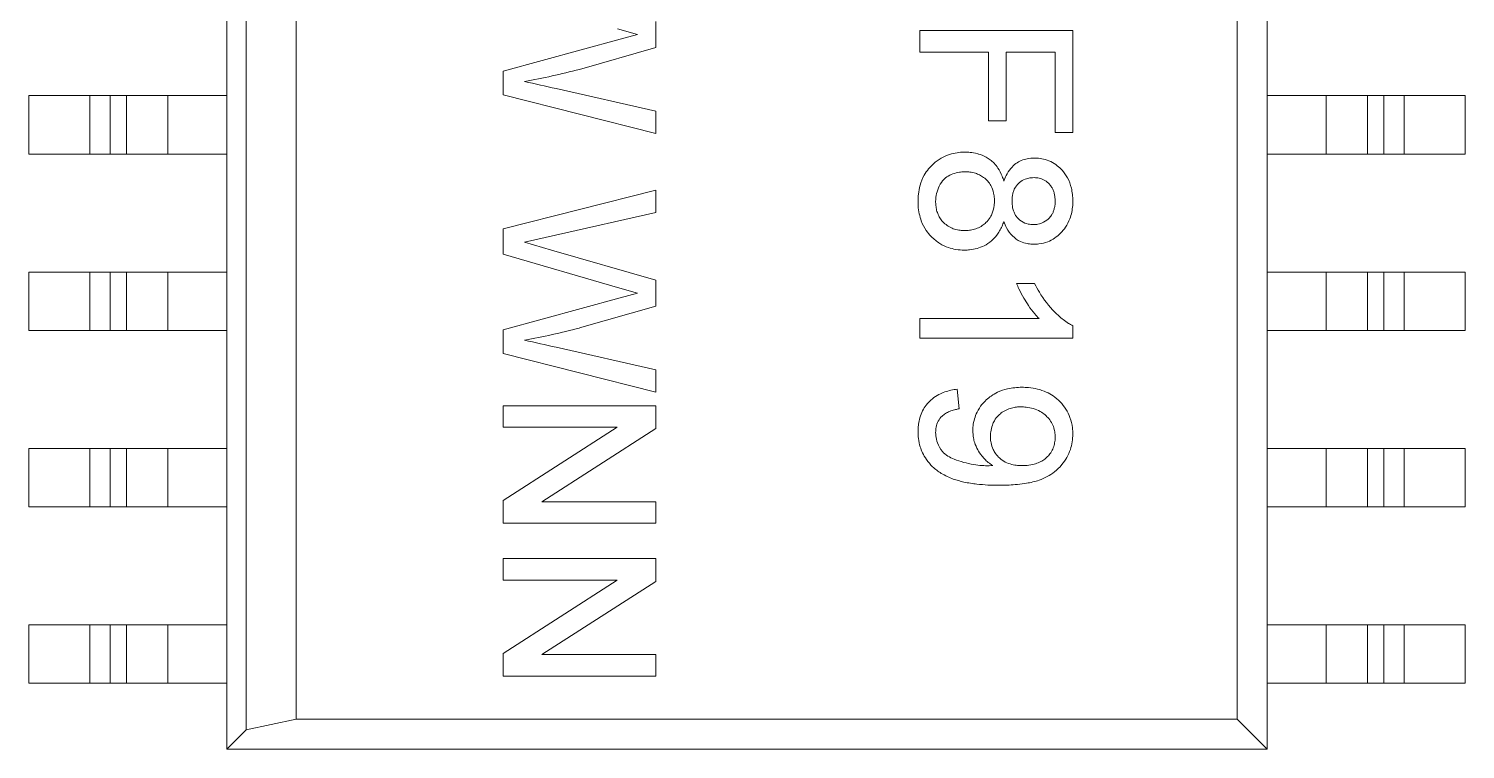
# Model space of a CAD drawing. Header units: millimetres. Extents: x -118 to 1430, y 370 to 1370.
# Drawn here: x 894.76 to 905.1, y 503.76 to 508.95 of the extents above; entities that cross this region are included whole.
import ezdxf

# ---------------------------------------------------------------- set-up
doc = ezdxf.new("R2010")
doc.units = ezdxf.units.MM
doc.layers.add('TANGENT EDGES', color=7, linetype='Continuous', lineweight=0)
doc.layers.add('VISIBLE', color=7, linetype='Continuous', lineweight=0)

msp = doc.modelspace()

# ---------------------------------------------------------------- linework, layer by layer
at = {"layer": 'TANGENT EDGES'}
for p, q in [((895.199, 508.045), (895.199, 508.465)), ((895.347, 508.465), (895.347, 508.045)), ((895.464, 508.465), (895.464, 508.045)), ((895.761, 508.465), (895.761, 508.045)), ((904.099, 508.465), (904.099, 508.045)), ((904.396, 508.465), (904.396, 508.045)), ((904.513, 508.045), (904.513, 508.465)), ((904.661, 508.465), (904.661, 508.045)), ((895.199, 506.775), (895.199, 507.195)), ((895.347, 507.195), (895.347, 506.775)), ((895.464, 507.195), (895.464, 506.775)), ((895.761, 507.195), (895.761, 506.775)), ((904.099, 507.195), (904.099, 506.775)), ((904.396, 507.195), (904.396, 506.775)), ((904.513, 506.775), (904.513, 507.195)), ((904.661, 507.195), (904.661, 506.775)), ((895.199, 505.505), (895.199, 505.925)), ((895.347, 505.925), (895.347, 505.505)), ((895.464, 505.925), (895.464, 505.505)), ((895.761, 505.925), (895.761, 505.505)), ((904.099, 505.925), (904.099, 505.505)), ((904.396, 505.925), (904.396, 505.505)), ((904.513, 505.505), (904.513, 505.925)), ((904.661, 505.925), (904.661, 505.505)), ((895.199, 504.235), (895.199, 504.655)), ((895.347, 504.655), (895.347, 504.235)), ((895.464, 504.655), (895.464, 504.235)), ((895.761, 504.655), (895.761, 504.235)), ((904.099, 504.655), (904.099, 504.235)), ((904.396, 504.655), (904.396, 504.235)), ((904.513, 504.235), (904.513, 504.655)), ((904.661, 504.655), (904.661, 504.235))]:
    msp.add_line(p, q, dxfattribs=at)
at = {"layer": 'VISIBLE'}
for p, q in [((896.185, 515.29), (896.185, 503.76)), ((903.675, 503.76), (903.675, 515.29)), ((896.325, 515.15), (896.325, 503.901)), ((896.685, 515.074), (896.685, 503.977)), ((903.458, 503.977), (903.458, 515.074)), ((898.998, 508.947), (899.142, 508.905)), ((899.275, 508.811), (899.275, 508.998)), ((899.016, 508.871), (898.175, 508.641)), ((899.142, 508.905), (899.016, 508.871)), ((901.175, 508.933), (901.175, 508.778)), ((902.275, 508.933), (901.175, 508.933)), ((902.275, 508.199), (902.275, 508.933)), ((898.724, 508.654), (899.275, 508.811)), ((901.175, 508.778), (901.669, 508.778)), ((901.669, 508.284), (901.669, 508.778)), ((901.796, 508.778), (902.148, 508.778)), ((901.796, 508.284), (901.796, 508.778)), ((902.148, 508.778), (902.148, 508.199)), ((898.175, 508.641), (898.175, 508.47)), ((895.199, 508.465), (894.76, 508.465)), ((894.76, 508.465), (894.76, 508.045)), ((895.199, 508.465), (895.347, 508.465)), ((895.464, 508.465), (895.347, 508.465)), ((895.761, 508.465), (895.464, 508.465)), ((896.185, 508.465), (895.761, 508.465)), ((898.175, 508.47), (899.275, 508.193)), ((899.275, 508.353), (898.556, 508.516)), ((904.099, 508.465), (903.675, 508.465)), ((904.396, 508.465), (904.099, 508.465)), ((904.513, 508.465), (904.396, 508.465)), ((904.513, 508.465), (904.661, 508.465)), ((905.1, 508.465), (904.661, 508.465)), ((905.1, 508.465), (905.1, 508.045)), ((899.275, 508.193), (899.275, 508.353)), ((901.669, 508.284), (901.796, 508.284)), ((902.148, 508.199), (902.275, 508.199)), ((894.76, 508.045), (895.199, 508.045)), ((895.347, 508.045), (895.199, 508.045)), ((895.347, 508.045), (895.464, 508.045)), ((895.464, 508.045), (895.761, 508.045)), ((895.761, 508.045), (896.185, 508.045)), ((901.595, 508.045), (901.596, 508.045)), ((903.675, 508.045), (904.099, 508.045)), ((904.099, 508.045), (904.396, 508.045)), ((904.396, 508.045), (904.513, 508.045)), ((904.661, 508.045), (904.513, 508.045)), ((904.661, 508.045), (905.1, 508.045)), ((899.275, 507.784), (898.175, 507.507)), ((899.275, 507.624), (899.275, 507.784)), ((898.552, 507.46), (899.275, 507.624)), ((898.175, 507.323), (898.175, 507.507)), ((898.329, 507.41), (898.552, 507.46)), ((898.524, 507.354), (898.329, 507.41)), ((898.175, 507.323), (898.998, 507.085)), ((899.275, 507.136), (898.524, 507.354)), ((894.76, 507.195), (894.76, 506.775)), ((895.199, 507.195), (894.76, 507.195)), ((895.199, 507.195), (895.347, 507.195)), ((895.464, 507.195), (895.347, 507.195)), ((895.761, 507.195), (895.464, 507.195)), ((896.185, 507.195), (895.761, 507.195)), ((904.099, 507.195), (903.675, 507.195)), ((904.396, 507.195), (904.099, 507.195)), ((904.513, 507.195), (904.396, 507.195)), ((904.513, 507.195), (904.661, 507.195)), ((905.1, 507.195), (904.661, 507.195)), ((905.1, 507.195), (905.1, 506.775)), ((899.142, 507.044), (898.998, 507.085)), ((899.275, 506.95), (899.275, 507.136)), ((902, 507.113), (901.87, 507.113)), ((899.016, 507.009), (898.175, 506.779)), ((899.142, 507.044), (899.016, 507.009)), ((898.724, 506.793), (899.275, 506.95)), ((894.76, 506.775), (895.199, 506.775)), ((895.347, 506.775), (895.199, 506.775)), ((895.347, 506.775), (895.464, 506.775)), ((895.464, 506.775), (895.761, 506.775)), ((895.761, 506.775), (896.185, 506.775)), ((898.175, 506.779), (898.175, 506.609)), ((898.656, 506.775), (898.656, 506.775)), ((901.175, 506.86), (901.175, 506.719)), ((902.032, 506.86), (901.175, 506.86)), ((902.275, 506.719), (902.275, 506.809)), ((903.675, 506.775), (904.099, 506.775)), ((904.099, 506.775), (904.396, 506.775)), ((904.396, 506.775), (904.513, 506.775)), ((904.661, 506.775), (904.513, 506.775)), ((904.661, 506.775), (905.1, 506.775)), ((901.175, 506.719), (902.275, 506.719)), ((898.175, 506.609), (899.275, 506.331)), ((899.275, 506.492), (898.556, 506.654)), ((899.275, 506.331), (899.275, 506.492)), ((901.457, 506.211), (901.443, 506.352)), ((899.275, 506.233), (898.175, 506.233)), ((898.175, 506.233), (898.175, 506.078)), ((899.275, 506.069), (899.275, 506.233)), ((898.175, 505.55), (898.996, 506.078)), ((898.175, 506.078), (898.996, 506.078)), ((898.454, 505.542), (899.275, 506.069)), ((895.199, 505.925), (894.76, 505.925)), ((894.76, 505.925), (894.76, 505.505)), ((895.199, 505.925), (895.347, 505.925)), ((895.464, 505.925), (895.347, 505.925)), ((895.761, 505.925), (895.464, 505.925)), ((896.185, 505.925), (895.761, 505.925)), ((901.181, 505.925), (901.181, 505.925)), ((901.586, 505.925), (901.586, 505.925)), ((904.099, 505.925), (903.675, 505.925)), ((904.396, 505.925), (904.099, 505.925)), ((904.513, 505.925), (904.396, 505.925)), ((904.513, 505.925), (904.661, 505.925)), ((905.1, 505.925), (904.661, 505.925)), ((905.1, 505.925), (905.1, 505.505)), ((901.699, 505.802), (901.673, 505.801)), ((898.175, 505.55), (898.175, 505.387)), ((899.275, 505.542), (898.454, 505.542)), ((899.275, 505.387), (899.275, 505.542)), ((894.76, 505.505), (895.199, 505.505)), ((895.347, 505.505), (895.199, 505.505)), ((895.347, 505.505), (895.464, 505.505)), ((895.464, 505.505), (895.761, 505.505)), ((895.761, 505.505), (896.185, 505.505)), ((903.675, 505.505), (904.099, 505.505)), ((904.099, 505.505), (904.396, 505.505)), ((904.396, 505.505), (904.513, 505.505)), ((904.661, 505.505), (904.513, 505.505)), ((904.661, 505.505), (905.1, 505.505)), ((898.175, 505.387), (899.275, 505.387)), ((898.175, 505.133), (898.175, 504.978)), ((899.275, 505.133), (898.175, 505.133)), ((899.275, 504.969), (899.275, 505.133)), ((898.175, 504.45), (898.996, 504.978)), ((898.175, 504.978), (898.996, 504.978)), ((898.454, 504.442), (899.275, 504.969)), ((894.76, 504.655), (894.76, 504.235)), ((895.199, 504.655), (894.76, 504.655)), ((895.199, 504.655), (895.347, 504.655)), ((895.464, 504.655), (895.347, 504.655)), ((895.761, 504.655), (895.464, 504.655)), ((896.185, 504.655), (895.761, 504.655)), ((904.099, 504.655), (903.675, 504.655)), ((904.396, 504.655), (904.099, 504.655)), ((904.513, 504.655), (904.396, 504.655)), ((904.513, 504.655), (904.661, 504.655)), ((905.1, 504.655), (904.661, 504.655)), ((905.1, 504.655), (905.1, 504.235)), ((898.175, 504.45), (898.175, 504.287)), ((899.275, 504.442), (898.454, 504.442)), ((899.275, 504.287), (899.275, 504.442)), ((898.175, 504.287), (899.275, 504.287)), ((894.76, 504.235), (895.199, 504.235)), ((895.347, 504.235), (895.199, 504.235)), ((895.347, 504.235), (895.464, 504.235)), ((895.464, 504.235), (895.761, 504.235)), ((895.761, 504.235), (896.185, 504.235)), ((903.675, 504.235), (904.099, 504.235)), ((904.099, 504.235), (904.396, 504.235)), ((904.396, 504.235), (904.513, 504.235)), ((904.661, 504.235), (904.513, 504.235)), ((904.661, 504.235), (905.1, 504.235)), ((896.325, 503.901), (896.685, 503.977)), ((896.685, 503.977), (903.458, 503.977)), ((903.458, 503.977), (903.675, 503.76)), ((896.185, 503.76), (896.325, 503.901)), ((903.675, 503.76), (896.185, 503.76))]:
    msp.add_line(p, q, dxfattribs=at)
for centre, radius, start, end in [((897.32, 514.059), 5.584, 280.4084, 284.5612), ((908.84, 554.699), 47.314, 257.1648, 257.4465), ((897.32, 512.197), 5.584, 280.4084, 284.5612), ((908.84, 552.837), 47.314, 257.1648, 257.4465)]:
    msp.add_arc(centre, radius, start, end, dxfattribs=at)
for points, knots in [([(901.499, 508.058), (901.484, 508.058), (901.47, 508.058), (901.438, 508.054), (901.42, 508.051), (901.382, 508.041), (901.362, 508.033), (901.302, 508.002), (901.265, 507.973), (901.225, 507.924), (901.215, 507.909), (901.193, 507.87), (901.183, 507.845), (901.17, 507.799), (901.166, 507.777), (901.162, 507.739), (901.161, 507.722), (901.161, 507.706)], [0, 0, 0, 0, 0.08, 0.08, 0.176, 0.176, 0.296, 0.296, 0.544832, 0.544832, 0.644832, 0.644832, 0.788832, 0.788832, 0.908832, 0.908832, 1, 1, 1, 1]), ([(901.778, 507.849), (901.775, 507.862), (901.771, 507.874), (901.759, 507.906), (901.749, 507.926), (901.728, 507.956), (901.719, 507.968), (901.699, 507.988), (901.69, 507.996), (901.662, 508.017), (901.643, 508.028), (901.603, 508.044), (901.581, 508.05), (901.545, 508.056), (901.53, 508.057), (901.509, 508.058), (901.504, 508.058), (901.499, 508.058)], [0, 0, 0, 0, 0.1, 0.1, 0.2728, 0.2728, 0.3928, 0.3928, 0.4928, 0.4928, 0.6656, 0.6656, 0.8384, 0.8384, 0.9584, 0.9584, 1, 1, 1, 1]), ([(901.998, 508.016), (901.981, 508.015), (901.963, 508.014), (901.918, 508.005), (901.89, 507.994), (901.852, 507.966), (901.84, 507.955), (901.816, 507.926), (901.805, 507.908), (901.789, 507.877), (901.784, 507.863), (901.778, 507.849)], [0, 0, 0, 0, 0.1728, 0.1728, 0.471398, 0.471398, 0.644198, 0.644198, 0.851558, 0.851558, 1, 1, 1, 1]), ([(902.275, 507.707), (902.275, 507.723), (902.274, 507.739), (902.271, 507.769), (902.268, 507.785), (902.259, 507.826), (902.249, 507.851), (902.226, 507.894), (902.213, 507.913), (902.187, 507.941), (902.176, 507.951), (902.149, 507.972), (902.133, 507.982), (902.099, 507.998), (902.082, 508.004), (902.049, 508.012), (902.033, 508.014), (902.011, 508.016), (902.004, 508.016), (901.998, 508.016)], [0, 0, 0, 0, 0.1, 0.1, 0.2, 0.2, 0.3728, 0.3728, 0.5168, 0.5168, 0.6168, 0.6168, 0.7368, 0.7368, 0.8568, 0.8568, 0.9568, 0.9568, 1, 1, 1, 1]), ([(901.288, 507.705), (901.288, 507.718), (901.289, 507.732), (901.295, 507.765), (901.3, 507.783), (901.316, 507.819), (901.326, 507.837), (901.347, 507.862), (901.357, 507.872), (901.381, 507.889), (901.396, 507.896), (901.427, 507.907), (901.443, 507.911), (901.47, 507.916), (901.481, 507.917), (901.496, 507.917), (901.499, 507.917), (901.502, 507.917)], [0, 0, 0, 0, 0.12, 0.12, 0.2928, 0.2928, 0.4656, 0.4656, 0.5856, 0.5856, 0.7296, 0.7296, 0.8736, 0.8736, 0.9736, 0.9736, 1, 1, 1, 1]), ([(901.502, 507.917), (901.513, 507.917), (901.524, 507.917), (901.548, 507.913), (901.561, 507.911), (901.584, 507.903), (901.595, 507.899), (901.614, 507.889), (901.624, 507.883), (901.644, 507.869), (901.654, 507.86), (901.671, 507.84), (901.679, 507.83), (901.695, 507.801), (901.701, 507.783), (901.708, 507.751), (901.71, 507.738), (901.711, 507.719), (901.711, 507.714), (901.711, 507.709)], [0, 0, 0, 0, 0.1, 0.1, 0.22, 0.22, 0.32, 0.32, 0.42, 0.42, 0.54, 0.54, 0.66, 0.66, 0.8328, 0.8328, 0.9528, 0.9528, 1, 1, 1, 1]), ([(901.838, 507.704), (901.838, 507.713), (901.838, 507.722), (901.84, 507.739), (901.841, 507.748), (901.845, 507.765), (901.847, 507.774), (901.855, 507.794), (901.861, 507.805), (901.878, 507.828), (901.889, 507.838), (901.914, 507.856), (901.928, 507.862), (901.952, 507.87), (901.963, 507.873), (901.981, 507.874), (901.989, 507.875), (901.997, 507.875)], [0, 0, 0, 0, 0.1, 0.1, 0.2, 0.2, 0.3, 0.3, 0.444, 0.444, 0.6168, 0.6168, 0.7896, 0.7896, 0.9096, 0.9096, 1, 1, 1, 1]), ([(901.997, 507.875), (902.009, 507.874), (902.021, 507.874), (902.048, 507.867), (902.061, 507.862), (902.086, 507.847), (902.097, 507.838), (902.112, 507.821), (902.118, 507.814), (902.127, 507.8), (902.131, 507.793), (902.137, 507.777), (902.14, 507.769), (902.144, 507.752), (902.145, 507.744), (902.147, 507.727), (902.148, 507.719), (902.148, 507.709), (902.148, 507.707), (902.148, 507.706)], [0, 0, 0, 0, 0.144, 0.144, 0.3168, 0.3168, 0.482688, 0.482688, 0.582688, 0.582688, 0.682688, 0.682688, 0.782688, 0.782688, 0.882688, 0.882688, 0.982688, 0.982688, 1, 1, 1, 1]), ([(901.495, 507.353), (901.473, 507.354), (901.456, 507.354), (901.415, 507.361), (901.397, 507.366), (901.358, 507.379), (901.338, 507.389), (901.296, 507.415), (901.276, 507.432), (901.243, 507.465), (901.231, 507.479), (901.206, 507.516), (901.193, 507.54), (901.179, 507.579), (901.174, 507.597), (901.166, 507.634), (901.163, 507.653), (901.161, 507.684), (901.161, 507.695), (901.161, 507.706)], [0, 0, 0, 0, 0.12, 0.12, 0.22, 0.22, 0.34, 0.34, 0.484, 0.484, 0.584, 0.584, 0.728, 0.728, 0.828, 0.828, 0.9432, 0.9432, 1, 1, 1, 1]), ([(901.497, 507.494), (901.486, 507.494), (901.475, 507.495), (901.451, 507.498), (901.437, 507.501), (901.412, 507.508), (901.399, 507.514), (901.376, 507.527), (901.365, 507.534), (901.345, 507.552), (901.335, 507.562), (901.32, 507.581), (901.315, 507.591), (901.305, 507.611), (901.301, 507.621), (901.294, 507.643), (901.292, 507.654), (901.289, 507.676), (901.288, 507.687), (901.288, 507.7), (901.288, 507.702), (901.288, 507.705)], [0, 0, 0, 0, 0.1, 0.1, 0.22, 0.22, 0.34, 0.34, 0.46, 0.46, 0.58, 0.58, 0.68, 0.68, 0.78, 0.78, 0.88, 0.88, 0.98, 0.98, 1, 1, 1, 1]), ([(901.711, 507.709), (901.711, 507.697), (901.71, 507.686), (901.707, 507.656), (901.702, 507.638), (901.692, 507.609), (901.687, 507.599), (901.672, 507.575), (901.662, 507.563), (901.642, 507.543), (901.633, 507.536), (901.612, 507.522), (901.6, 507.516), (901.575, 507.505), (901.561, 507.502), (901.537, 507.497), (901.526, 507.495), (901.509, 507.494), (901.503, 507.494), (901.497, 507.494)], [0, 0, 0, 0, 0.1, 0.1, 0.265888, 0.265888, 0.365888, 0.365888, 0.509888, 0.509888, 0.609888, 0.609888, 0.729888, 0.729888, 0.849888, 0.849888, 0.949888, 0.949888, 1, 1, 1, 1]), ([(901.99, 507.537), (901.978, 507.537), (901.966, 507.538), (901.937, 507.544), (901.92, 507.551), (901.891, 507.571), (901.878, 507.583), (901.862, 507.604), (901.858, 507.612), (901.851, 507.627), (901.848, 507.635), (901.843, 507.653), (901.841, 507.663), (901.839, 507.682), (901.838, 507.69), (901.838, 507.701), (901.838, 507.703), (901.838, 507.704)], [0, 0, 0, 0, 0.144, 0.144, 0.35136, 0.35136, 0.55872, 0.55872, 0.65872, 0.65872, 0.75872, 0.75872, 0.87872, 0.87872, 0.97872, 0.97872, 1, 1, 1, 1]), ([(902.148, 507.706), (902.148, 507.697), (902.148, 507.688), (902.146, 507.671), (902.144, 507.663), (902.14, 507.646), (902.138, 507.637), (902.132, 507.623), (902.129, 507.617), (902.12, 507.602), (902.114, 507.594), (902.096, 507.573), (902.081, 507.562), (902.052, 507.547), (902.039, 507.542), (902.013, 507.538), (902.002, 507.537), (901.99, 507.537)], [0, 0, 0, 0, 0.1, 0.1, 0.2, 0.2, 0.3, 0.3, 0.38, 0.38, 0.4952, 0.4952, 0.70256, 0.70256, 0.868448, 0.868448, 1, 1, 1, 1]), ([(901.994, 507.395), (902.007, 507.396), (902.019, 507.396), (902.053, 507.4), (902.074, 507.406), (902.112, 507.42), (902.129, 507.429), (902.16, 507.45), (902.174, 507.462), (902.201, 507.489), (902.213, 507.503), (902.236, 507.538), (902.246, 507.558), (902.265, 507.61), (902.272, 507.642), (902.275, 507.685), (902.275, 507.696), (902.275, 507.707)], [0, 0, 0, 0, 0.08, 0.08, 0.21824, 0.21824, 0.33824, 0.33824, 0.45824, 0.45824, 0.57824, 0.57824, 0.72224, 0.72224, 0.9296, 0.9296, 1, 1, 1, 1]), ([(901.495, 507.353), (901.508, 507.353), (901.52, 507.354), (901.551, 507.357), (901.569, 507.36), (901.604, 507.37), (901.62, 507.377), (901.656, 507.394), (901.674, 507.406), (901.704, 507.432), (901.717, 507.446), (901.736, 507.47), (901.742, 507.481), (901.755, 507.502), (901.761, 507.514), (901.771, 507.536), (901.774, 507.547), (901.778, 507.559)], [0, 0, 0, 0, 0.1, 0.1, 0.244, 0.244, 0.388, 0.388, 0.5608, 0.5608, 0.7048, 0.7048, 0.8048, 0.8048, 0.9048, 0.9048, 1, 1, 1, 1]), ([(901.778, 507.559), (901.785, 507.543), (901.791, 507.528), (901.81, 507.492), (901.824, 507.472), (901.858, 507.439), (901.877, 507.425), (901.913, 507.408), (901.93, 507.403), (901.957, 507.398), (901.969, 507.397), (901.985, 507.396), (901.99, 507.396), (901.994, 507.395)], [0, 0, 0, 0, 0.1728, 0.1728, 0.421632, 0.421632, 0.660511, 0.660511, 0.833311, 0.833311, 0.953311, 0.953311, 1, 1, 1, 1]), ([(901.87, 507.113), (901.876, 507.1), (901.881, 507.087), (901.898, 507.051), (901.91, 507.029), (901.934, 506.989), (901.945, 506.971), (901.97, 506.933), (901.985, 506.913), (902.011, 506.882), (902.022, 506.871), (902.032, 506.86)], [0, 0, 0, 0, 0.144, 0.144, 0.392832, 0.392832, 0.600192, 0.600192, 0.849024, 0.849024, 1, 1, 1, 1]), ([(902, 507.113), (902.011, 507.092), (902.022, 507.071), (902.065, 506.998), (902.103, 506.95), (902.164, 506.888), (902.184, 506.87), (902.218, 506.843), (902.231, 506.834), (902.254, 506.82), (902.265, 506.815), (902.275, 506.809)], [0, 0, 0, 0, 0.1728, 0.1728, 0.602782, 0.602782, 0.801847, 0.801847, 0.917047, 0.917047, 1, 1, 1, 1]), ([(901.443, 506.352), (901.428, 506.35), (901.413, 506.348), (901.383, 506.341), (901.368, 506.337), (901.339, 506.327), (901.325, 506.32), (901.295, 506.305), (901.279, 506.295), (901.248, 506.27), (901.232, 506.254), (901.21, 506.224), (901.201, 506.211), (901.186, 506.181), (901.179, 506.164), (901.17, 506.131), (901.167, 506.116), (901.163, 506.089), (901.162, 506.077), (901.161, 506.059), (901.161, 506.054), (901.161, 506.048)], [0, 0, 0, 0, 0.1, 0.1, 0.2, 0.2, 0.3, 0.3, 0.42, 0.42, 0.564, 0.564, 0.664, 0.664, 0.784, 0.784, 0.884, 0.884, 0.964, 0.964, 1, 1, 1, 1]), ([(901.91, 506.366), (901.892, 506.366), (901.875, 506.365), (901.84, 506.361), (901.822, 506.359), (901.78, 506.349), (901.756, 506.341), (901.717, 506.322), (901.702, 506.313), (901.663, 506.286), (901.64, 506.265), (901.608, 506.225), (901.596, 506.207), (901.578, 506.172), (901.572, 506.156), (901.563, 506.122), (901.559, 506.105), (901.556, 506.076), (901.556, 506.065), (901.556, 506.054)], [0, 0, 0, 0, 0.1, 0.1, 0.2, 0.2, 0.344, 0.344, 0.444, 0.444, 0.6168, 0.6168, 0.7368, 0.7368, 0.8368, 0.8368, 0.9368, 0.9368, 1, 1, 1, 1]), ([(902.275, 506.029), (902.275, 506.044), (902.274, 506.059), (902.27, 506.099), (902.264, 506.124), (902.247, 506.169), (902.237, 506.189), (902.214, 506.227), (902.2, 506.245), (902.169, 506.277), (902.151, 506.291), (902.118, 506.314), (902.101, 506.324), (902.064, 506.34), (902.043, 506.348), (902, 506.359), (901.978, 506.362), (901.94, 506.365), (901.925, 506.366), (901.91, 506.366)], [0, 0, 0, 0, 0.08, 0.08, 0.21824, 0.21824, 0.33824, 0.33824, 0.45824, 0.45824, 0.57824, 0.57824, 0.67824, 0.67824, 0.79824, 0.79824, 0.91824, 0.91824, 1, 1, 1, 1]), ([(901.288, 506.041), (901.288, 506.054), (901.289, 506.066), (901.294, 506.094), (901.299, 506.108), (901.314, 506.136), (901.323, 506.148), (901.342, 506.166), (901.35, 506.172), (901.369, 506.183), (901.378, 506.188), (901.4, 506.197), (901.412, 506.2), (901.433, 506.206), (901.441, 506.208), (901.452, 506.21), (901.455, 506.21), (901.457, 506.211)], [0, 0, 0, 0, 0.144, 0.144, 0.3168, 0.3168, 0.4896, 0.4896, 0.6096, 0.6096, 0.7296, 0.7296, 0.8736, 0.8736, 0.9736, 0.9736, 1, 1, 1, 1]), ([(901.683, 506.011), (901.683, 506.022), (901.683, 506.034), (901.687, 506.062), (901.69, 506.078), (901.7, 506.105), (901.705, 506.115), (901.719, 506.139), (901.729, 506.152), (901.749, 506.172), (901.758, 506.18), (901.779, 506.194), (901.791, 506.201), (901.817, 506.212), (901.83, 506.216), (901.855, 506.221), (901.866, 506.223), (901.886, 506.225), (901.894, 506.225), (901.902, 506.225)], [0, 0, 0, 0, 0.1, 0.1, 0.244, 0.244, 0.344, 0.344, 0.488, 0.488, 0.588, 0.588, 0.708, 0.708, 0.828, 0.828, 0.928, 0.928, 1, 1, 1, 1]), ([(901.902, 506.225), (901.915, 506.225), (901.927, 506.224), (901.957, 506.221), (901.974, 506.218), (902.008, 506.208), (902.024, 506.201), (902.053, 506.185), (902.065, 506.176), (902.085, 506.159), (902.094, 506.15), (902.111, 506.129), (902.12, 506.117), (902.133, 506.091), (902.138, 506.077), (902.145, 506.051), (902.146, 506.039), (902.148, 506.02), (902.148, 506.014), (902.148, 506.007)], [0, 0, 0, 0, 0.1, 0.1, 0.244, 0.244, 0.388, 0.388, 0.508, 0.508, 0.608, 0.608, 0.728, 0.728, 0.848, 0.848, 0.948, 0.948, 1, 1, 1, 1]), ([(901.161, 506.048), (901.161, 506.031), (901.162, 506.014), (901.166, 505.977), (901.171, 505.957), (901.181, 505.923), (901.187, 505.908), (901.201, 505.877), (901.211, 505.861), (901.235, 505.827), (901.249, 505.81), (901.285, 505.776), (901.306, 505.76), (901.356, 505.73), (901.385, 505.716), (901.44, 505.697), (901.465, 505.69), (901.522, 505.677), (901.554, 505.672), (901.611, 505.666), (901.638, 505.664), (901.691, 505.661), (901.717, 505.661), (901.745, 505.661), (901.746, 505.661), (901.747, 505.661)], [0, 0, 0, 0, 0.064, 0.064, 0.1408, 0.1408, 0.199782, 0.199782, 0.270561, 0.270561, 0.355496, 0.355496, 0.455496, 0.455496, 0.575496, 0.575496, 0.675496, 0.675496, 0.795496, 0.795496, 0.895496, 0.895496, 0.995496, 0.995496, 1, 1, 1, 1]), ([(901.673, 505.801), (901.656, 505.801), (901.639, 505.802), (901.602, 505.804), (901.581, 505.807), (901.537, 505.814), (901.514, 505.819), (901.466, 505.832), (901.443, 505.839), (901.405, 505.855), (901.39, 505.862), (901.361, 505.88), (901.348, 505.891), (901.321, 505.923), (901.309, 505.944), (901.295, 505.983), (901.291, 506), (901.288, 506.025), (901.288, 506.033), (901.288, 506.041)], [0, 0, 0, 0, 0.1, 0.1, 0.22, 0.22, 0.364, 0.364, 0.508, 0.508, 0.608, 0.608, 0.708, 0.708, 0.852, 0.852, 0.952, 0.952, 1, 1, 1, 1]), ([(901.556, 506.054), (901.556, 506.036), (901.557, 506.019), (901.562, 505.99), (901.565, 505.978), (901.58, 505.932), (901.598, 505.9), (901.636, 505.852), (901.654, 505.834), (901.683, 505.813), (901.691, 505.807), (901.699, 505.802)], [0, 0, 0, 0, 0.1728, 0.1728, 0.2928, 0.2928, 0.651118, 0.651118, 0.89995, 0.89995, 1, 1, 1, 1]), ([(901.913, 505.802), (901.901, 505.802), (901.89, 505.802), (901.864, 505.805), (901.85, 505.807), (901.82, 505.815), (901.804, 505.82), (901.774, 505.836), (901.76, 505.846), (901.738, 505.866), (901.728, 505.877), (901.713, 505.898), (901.707, 505.908), (901.695, 505.933), (901.69, 505.95), (901.684, 505.978), (901.683, 505.989), (901.683, 506.004), (901.683, 506.008), (901.683, 506.011)], [0, 0, 0, 0, 0.1, 0.1, 0.22, 0.22, 0.364, 0.364, 0.508, 0.508, 0.628, 0.628, 0.728, 0.728, 0.872, 0.872, 0.972, 0.972, 1, 1, 1, 1]), ([(902.275, 506.029), (902.275, 506.009), (902.274, 505.993), (902.268, 505.954), (902.263, 505.935), (902.251, 505.899), (902.243, 505.88), (902.222, 505.844), (902.211, 505.826), (902.18, 505.789), (902.161, 505.771), (902.111, 505.732), (902.073, 505.712), (902.004, 505.687), (901.971, 505.68), (901.9, 505.668), (901.853, 505.664), (901.793, 505.661), (901.774, 505.661), (901.747, 505.661)], [0, 0, 0, 0, 0.08, 0.08, 0.1568, 0.1568, 0.24896, 0.24896, 0.32896, 0.32896, 0.42496, 0.42496, 0.59776, 0.59776, 0.71776, 0.71776, 0.89056, 0.89056, 1, 1, 1, 1]), ([(902.148, 506.007), (902.148, 505.993), (902.147, 505.979), (902.142, 505.954), (902.139, 505.942), (902.13, 505.918), (902.124, 505.906), (902.109, 505.884), (902.101, 505.875), (902.085, 505.859), (902.076, 505.851), (902.057, 505.838), (902.047, 505.832), (902.023, 505.821), (902.01, 505.816), (901.98, 505.808), (901.964, 505.805), (901.935, 505.802), (901.924, 505.802), (901.913, 505.802)], [0, 0, 0, 0, 0.12, 0.12, 0.22, 0.22, 0.34, 0.34, 0.44, 0.44, 0.54, 0.54, 0.64, 0.64, 0.76, 0.76, 0.904, 0.904, 1, 1, 1, 1])]:
    msp.add_open_spline(points, degree=3, knots=knots, dxfattribs=at)

doc.saveas('drawing.dxf')
